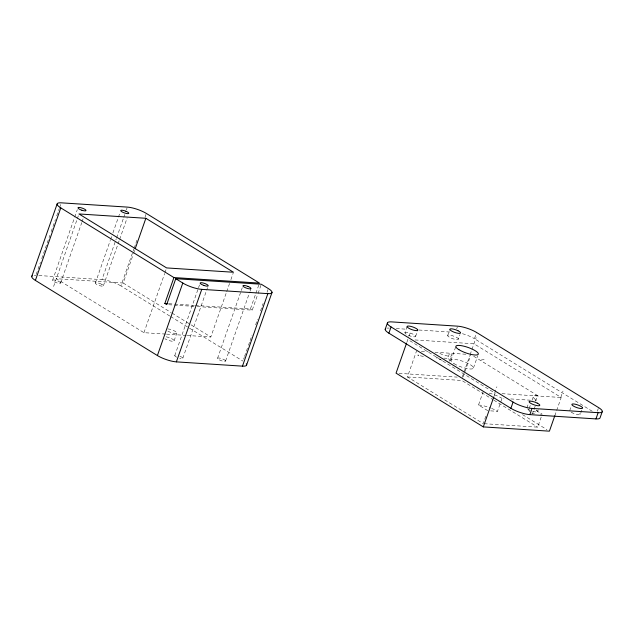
<?xml version="1.0" encoding="UTF-8"?>
<svg xmlns="http://www.w3.org/2000/svg" width="634" height="634" viewBox="0 0 634 634"><rect width="100%" height="100%" fill="white"/><g stroke="black" fill="none" stroke-linecap="round" stroke-linejoin="round"><path stroke-width="0.48" stroke-dasharray="3.17 2.38" d="M484.154 359.518L480.104 360.215M36.193 274.419L40.425 262.333M41.725 258.617L49.864 235.373M51.172 231.648L55.404 219.562M56.703 215.845L59.311 208.404M59.636 207.477L60.935 203.76M52.567 280.339L74.384 218.048M74.709 217.121L77.308 209.68M53.597 286.481L77.047 219.515M77.372 218.587L78.339 215.814M60.61 283.026L81.778 222.589M82.103 221.662L83.078 218.873M95.338 283.105L110.316 240.341M110.641 239.406L111.616 236.617M112.923 232.9L118.13 218.025M118.455 217.097L120.088 212.445M38.825 275.536L101.971 279.626L116.291 238.717M116.624 237.79L123.456 218.262M123.781 217.335L124.763 214.546M126.388 209.894L127.038 208.031M103.382 285.791L119.335 240.231M119.668 239.303L127.157 217.922M169.738 316.001L120.935 285.942L133.956 248.758M134.281 247.823L135.581 244.106M135.914 243.179L137.213 239.462M145.028 217.145L146.002 214.355M165.577 334.07L143.942 332.676L56.315 278.706L123.194 283.033L133.235 254.361M133.56 253.434L134.86 249.741M143.942 332.676L164.674 273.476M164.991 272.549L165.965 269.775M174.128 340.759L176.846 332.993M174.762 355.595L198.204 288.652M198.529 287.725L199.504 284.935M182.806 358.273L207.548 287.614M187.212 335.473L210.821 337.003L226.37 292.599M226.695 291.672L229.603 283.35M230.903 279.649L233.169 273.175M217.533 358.361L240.975 291.418M241.3 290.491L242.275 287.701M225.577 361.039L249.669 292.242M249.994 291.315L250.977 288.525M195.327 305.437L250.39 309.004L255.573 294.2M255.898 293.273L258.815 284.951M197.182 306.579L252.245 310.137L257.745 294.414M258.07 293.487L260.986 285.165M243.591 359.224L244.241 357.362M244.566 356.435L248.148 346.212M248.473 345.276L249.78 341.56M250.105 340.632L252.055 335.053M255.637 324.822L257.594 319.243M260.519 310.882L263.126 303.44M267.033 292.282L268.008 289.492M404.904 332.763L405.126 332.454A5.666 1.403 19.3 0 1 409.699 332.898A5.666 1.403 19.3 0 1 414.985 335.386L415.484 335.909A5.666 1.403 19.3 0 1 411.529 336.4L410.135 335.988A5.666 1.403 19.3 0 1 405.554 333.722L404.904 332.763L407.083 326.55M406.893 342.217L408.779 336.828M409.089 335.941L410.024 333.27M415.635 336.337L417.806 330.124M485.818 416.229L483.227 423.631L407.432 376.953L416.506 351.054M447.675 335.529L449.855 329.315M456.71 328.832L457.328 327.057M449.633 361.142A8.496 2.1 19.3 0 0 447.747 358.368L449.561 353.193A8.496 2.1 19.3 0 1 449.276 356.229A8.496 2.1 19.3 0 1 437.896 352.433M449.958 360.675L451.773 355.492M450.948 360.445L455.846 346.457M458.406 339.111A5.666 1.403 19.3 0 0 455.838 336.971L451.78 335.473A5.666 1.403 19.3 0 0 447.739 335.362A5.666 1.403 19.3 0 0 450.243 337.668L451.519 338.239A5.666 1.403 19.3 0 0 458.184 339.42L459.959 334.665M592.227 411.252L474.43 338.699L476.602 332.485M462.154 377.436L469.81 355.595M470.127 354.683L476.126 337.55M463.169 376.77L470.943 354.572M473.471 367.95L477.719 355.832M487.76 410.681L478.519 404.983L483.053 392.034M494.734 393.001L496.905 386.78M494.148 395.957L495.099 393.223L407.844 339.491M490.676 410.872L497.484 411.308L502.017 398.358L503.967 398.485M526.909 407.9L528.471 403.462M529.2 408.502L530.492 404.809M532.108 400.181L533.408 396.48M535.619 401.156L537.561 395.6L472.607 355.603M531.696 413.067L532.552 413.574L533.852 409.873M534.169 408.954L535.144 406.18M537.64 411.482L538.266 409.699M484.202 423.694L537.664 427.15L541.872 415.127M560.836 397.272L563.008 391.059M554.829 415.698L561.201 397.502L473.947 343.763L414.755 339.935M569.689 410.674L571.242 406.228M571.163 412.203A5.666 1.403 19.3 0 0 580.197 414.557L581.964 409.802M597.371 411.181L598.298 408.51M537.561 395.6L535.96 395.537A14.162 3.495 19.3 0 0 536.229 400.117L537.085 400.625L535.136 400.498M168.779 303.718L173.7 304.035M174.683 304.106L194.345 305.374M168.668 304.732L196.199 306.515M396.266 328.555L407.123 329.252M418.955 330.021L450.528 332.065M166.56 334.134L186.23 335.41M421.364 351.371L428.172 351.807M434.979 352.25L467.052 354.319M438.023 357.742L436.081 357.616A8.496 2.1 19.3 0 0 443.8 360.762M443.855 358.123L447.747 358.368M399.016 373.355L457.225 377.119M407.432 376.953L461.869 380.471L493.03 399.666M502.009 393.674L561.201 397.502M510.782 398.929L530.27 400.189M532.552 413.574L534.486 413.701M540.271 414.073L542.197 414.2L533.028 408.55M423.441 356.443L419.423 355.587M532.639 411.268L533.535 411.537A5.666 1.403 19.3 0 0 536.166 409.944M530.286 410.396L529.477 410.039A5.666 1.403 19.3 0 1 527.567 408.859M179.921 356.245L180.88 356.673A4.248 1.046 19.3 0 1 182.758 358.4A4.248 1.046 19.3 0 1 179.723 358.321M522.567 414.636L546.896 429.622M493.87 400.181L537.664 427.15M250.39 309.004L252.245 310.137M123.194 283.033L171.22 312.61M172.06 313.133L210.821 337.003M170.586 316.524L242.941 361.087M579.761 413.289L580.411 414.248M176.68 357.196A4.248 1.046 19.3 0 1 176.862 355.333M34.315 275.322A14.162 3.495 19.3 0 1 35.869 275.346M101.971 279.626A14.162 3.495 19.3 0 1 120.935 285.942M166.195 336.844A5.666 1.403 19.3 0 1 173.233 339.618A5.666 1.403 19.3 0 1 172.107 341.219A5.666 1.403 19.3 0 1 164.872 338.722M167.788 328.927A5.666 1.403 19.3 0 1 175.372 331.455A5.666 1.403 19.3 0 1 175.182 333.484A5.666 1.403 19.3 0 1 167.598 330.956M489.155 393.112A14.162 3.495 19.3 0 1 502.017 398.358M478.519 404.983A14.162 3.495 19.3 0 1 490.716 408.042M491.556 408.375A14.162 3.495 19.3 0 1 497.484 411.308M529.889 411.656A14.162 3.495 19.3 0 1 528.875 409.429M387.16 328.135A14.162 3.495 19.3 0 1 389.363 328.103M462.416 333.69A14.162 3.495 19.3 0 1 474.43 338.699M101.464 284.19L100.505 283.755A4.248 1.046 19.3 0 0 95.686 282.796A4.248 1.046 19.3 0 0 97.264 284.706L98.222 285.142A4.248 1.046 19.3 0 0 103.041 286.1A4.248 1.046 19.3 0 0 101.464 284.19M225.466 360.714L225.086 360.326A4.248 1.046 19.3 0 0 220.109 358.194A4.248 1.046 19.3 0 0 217.644 358.685L218.017 359.074A4.248 1.046 19.3 0 0 223.002 361.206A4.248 1.046 19.3 0 0 225.466 360.714M60.499 282.701L60.127 282.304A4.248 1.046 19.3 0 0 55.142 280.173A4.248 1.046 19.3 0 0 52.677 280.664L53.058 281.06A4.248 1.046 19.3 0 0 58.035 283.184A4.248 1.046 19.3 0 0 60.499 282.701M454.039 363.67A11.895 2.94 19.3 0 0 473.012 368.6A11.895 2.94 19.3 0 0 459.571 360.318A11.895 2.94 19.3 0 0 454.039 363.67"/><path stroke-width="0.95" d="M31.7 276.575L57.1 204.053M246.261 363.845A14.162 3.495 19.3 0 1 242.465 366.151L176.363 361.871A14.162 3.495 19.3 0 1 157.398 355.547L35.385 280.41L60.785 207.889A14.162 3.495 19.3 0 1 61.26 202.832L127.363 207.104A14.162 3.495 19.3 0 1 146.327 213.428L259.464 283.097L173.922 277.565L60.785 207.889M135.177 248.813L145.868 218.286L233.494 272.248L166.615 267.92L78.988 213.959L145.868 218.286M242.465 366.151L267.857 293.629A14.162 3.495 19.3 0 0 268.333 288.565L261.311 284.238L175.769 278.706L166.694 304.605L164.848 303.464L173.922 277.565M157.398 355.547L182.79 283.033L175.769 278.706M176.363 361.871L201.755 289.35L267.857 293.629M246.626 364.922L272.026 292.409M385.195 329.331L387.374 323.11M388.88 333.167L391.059 326.954A14.162 3.495 19.3 0 1 391.535 321.89L457.637 326.169A14.162 3.495 19.3 0 1 476.602 332.485L598.615 407.622A14.162 3.495 19.3 0 1 598.131 412.686L595.96 418.908L529.858 414.628A14.162 3.495 19.3 0 1 510.893 408.304L388.88 333.167A14.162 3.495 19.3 0 1 385.741 328.555M406.568 343.129L396.052 373.157L483.306 426.896L549.409 431.168L554.829 415.698M483.306 426.896L493.823 396.868M510.893 408.304L513.064 402.091L391.059 326.954M529.858 414.628L532.029 408.415L598.131 412.686M602.3 411.466L600.121 417.679A14.162 3.495 19.3 0 1 595.96 418.908M164.848 303.464L167.796 303.654M418.012 355.198L418.583 355.381M35.385 280.41A14.162 3.495 19.3 0 1 32.247 275.798M201.755 289.35A14.162 3.495 19.3 0 1 182.79 283.033M532.029 408.415A14.162 3.495 19.3 0 1 513.064 402.091M125.897 211.241L124.858 210.853A4.248 1.046 19.3 0 0 120.896 210.353A4.248 1.046 19.3 0 0 122.655 212.192L123.622 212.62A4.248 1.046 19.3 0 0 128.781 213.27L128.67 212.945A4.248 1.046 19.3 0 0 126.855 211.669L125.897 211.241M81.881 210.234L80.843 209.854A4.248 1.046 19.3 0 1 78.45 208.538L77.966 207.817A4.248 1.046 19.3 0 1 81.041 207.778A4.248 1.046 19.3 0 1 85.519 209.783L85.899 210.179A4.248 1.046 19.3 0 1 81.881 210.234M248.092 286.489L247.054 286.108A4.248 1.046 19.3 0 0 243.036 286.164L243.416 286.56A4.248 1.046 19.3 0 0 247.894 288.565A4.248 1.046 19.3 0 0 250.977 288.525L250.485 287.804A4.248 1.046 19.3 0 0 248.092 286.489M204.077 285.49L202.08 284.674A4.248 1.046 19.3 0 1 200.265 283.398L200.154 283.073A4.248 1.046 19.3 0 1 205.321 283.723L206.28 284.151A4.248 1.046 19.3 0 1 208.039 285.989A4.248 1.046 19.3 0 1 204.077 285.49M458.017 330.758L456.734 330.179A5.666 1.403 19.3 0 0 450.314 328.903A5.666 1.403 19.3 0 0 452.422 331.447L453.698 332.026A5.666 1.403 19.3 0 0 460.118 333.302A5.666 1.403 19.3 0 0 458.017 330.758M537.252 403.129L535.976 402.55A5.666 1.403 19.3 0 0 529.548 401.274A5.666 1.403 19.3 0 0 531.657 403.818L532.932 404.397A5.666 1.403 19.3 0 0 539.36 405.673A5.666 1.403 19.3 0 0 537.252 403.129M582.44 407.599L581.941 407.076A5.666 1.403 19.3 0 0 575.3 404.23A5.666 1.403 19.3 0 0 572.011 404.888L572.51 405.411A5.666 1.403 19.3 0 0 579.151 408.248A5.666 1.403 19.3 0 0 582.44 407.599M417.663 329.696L417.156 329.165A5.666 1.403 19.3 0 0 410.515 326.328A5.666 1.403 19.3 0 0 407.226 326.978L407.733 327.501A5.666 1.403 19.3 0 0 414.374 330.346A5.666 1.403 19.3 0 0 417.663 329.696M458.937 349.683A11.895 2.94 19.3 0 0 477.909 354.62A11.895 2.94 19.3 0 0 464.468 346.338A11.895 2.94 19.3 0 0 458.937 349.683"/></g></svg>
